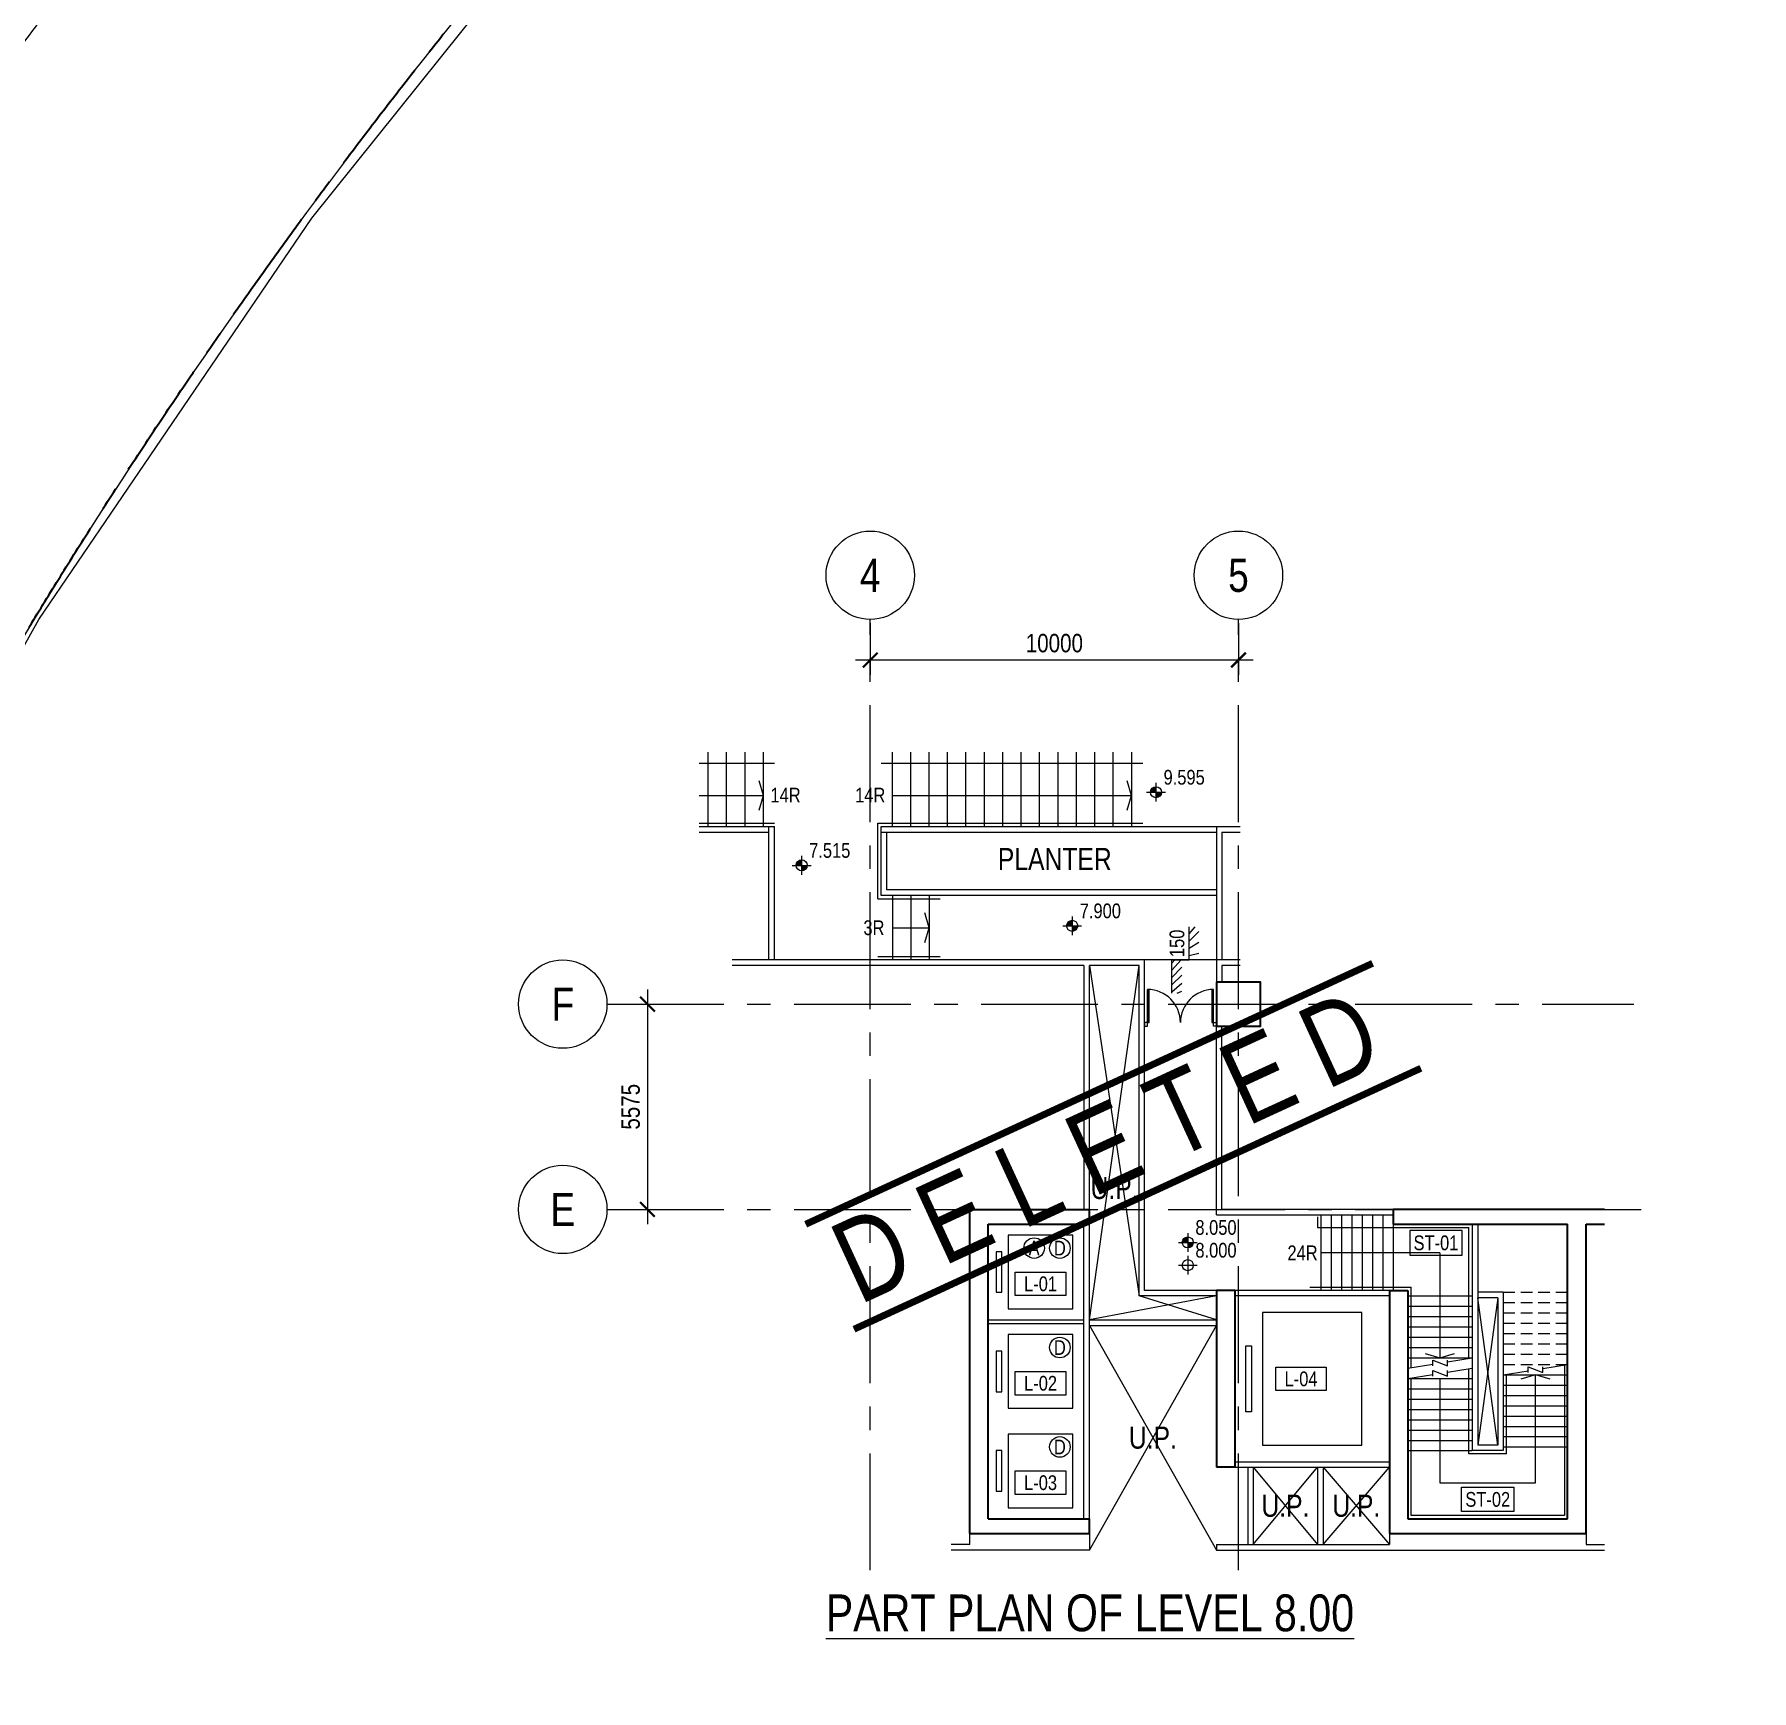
# Model space of a CAD drawing. Header units: millimetres. Extents: x 833576263 to 1668046980, y 817519639 to 1636103653.
# Drawn here: x 833992189 to 834038827, y 818129859 to 818174836 of the extents above; entities that cross this region are included whole.
import ezdxf
from ezdxf.enums import TextEntityAlignment as Align

# ---------------------------------------------------------------- set-up
doc = ezdxf.new("R2010")
doc.units = ezdxf.units.MM
doc.header["$LTSCALE"] = 100
doc.header["$MEASUREMENT"] = 0
for name, pattern in [('C160$0$Hidden', [9.524999999999999, 6.35, -3.175]), ('R_P_Grid$0$CENTER', [50.800000000000004, 31.75, -6.35, 6.35, -6.35]), ('R_P_LG$0$CENTER', [50.800000000000004, 31.75, -6.35, 6.35, -6.35]), ('R_P_LG$0$HIDDEN2', [4.762499999999999, 3.175, -1.5875])]:
    doc.linetypes.add(name, pattern=pattern)
doc.layers.get('Defpoints').update_dxf_attribs({"color": 170})
for name, color, linetype in [('C160$0$+C160', 6, 'C160$0$Hidden'), ('R_P_LG$0$AUDIT_D_170707093042-443', 1, 'Continuous'), ('R_P_LG$0$AUDIT_D_170707093042-446', 1, 'Continuous'), ('R_P_LG$0$AUDIT_D_170707093042-453', 4, 'Continuous'), ('R_P_LG$0$AUDIT_D_170707093042-463', 3, 'Continuous'), ('R_P_LG$0$AUDIT_D_170707093042-479', 4, 'Continuous'), ('R_P_LG$0$AUDIT_D_170707093042-525', 7, 'Continuous'), ('R_P_LG$0$AUDIT_D_170707093042-529', 7, 'Continuous'), ('R_P_LG$0$AUDIT_D_170707093042-533', 1, 'Continuous'), ('X-REF', 7, 'Continuous')]:
    doc.layers.add(name, color=color, linetype=linetype)
for name, color, linetype, lineweight in [('R_CONC-PLINTH_LG$0$065 COMMON TEXT', 4, 'Continuous', 20), ('R_P_Grid$0$RDA9101', 2, 'R_P_Grid$0$CENTER', 35), ('R_P_LG$0$RDA0251', 1, 'R_P_LG$0$CENTER', 18), ('R_P_LG$0$RDA0321', 7, 'Continuous', 18), ('R_P_LG$0$RDA0322', 1, 'Continuous', 18), ('R_P_LG$0$RDA0501', 4, 'Continuous', 25), ('R_P_LG$0$RDA0502', 4, 'Continuous', 25), ('R_P_LG$0$RDA2202', 3, 'Continuous', 25), ('R_P_LG$0$RDA2804S', 2, 'Continuous', 35), ('R_WKCD_PARK$0$000-PAV-Concrete-b', 1, 'Continuous', 25), ('R_WKCD_PARK$0$4-LINE', 7, 'Continuous', 18)]:
    doc.layers.add(name, color=color, linetype=linetype, lineweight=lineweight)
doc.styles.add('R_CONC-PLINTH_LG$0$Title-Arial', font='arial.ttf')
doc.styles.add('R_P_LG$0$Arial', font='arial.ttf', dxfattribs={"width": 0.8})
doc.styles.add('R_P_LG$0$R_GRID', font='arial.ttf', dxfattribs={"width": 0.8})
doc.styles.add('R_P_LG$0$romans', font='arial.ttf', dxfattribs={"width": 0.8})
doc.dimstyles.new('R_P_LG$0$GRID', dxfattribs={"dimscale": 200, "dimtxt": 2.5, "dimasz": 2, "dimexe": 2, "dimexo": 0.5, "dimgap": 1, "dimtad": 1, "dimdec": 3, "dimzin": 12, "dimdsep": 46, "dimtxsty": 'R_P_LG$0$Arial', "dimblk": 'R_P_LG$0$_ArchTick', "dimcen": 2, "dimdle": 2, "dimclrd": 256, "dimclre": 256, "dimclrt": 4, "dimadec": 3, "dimazin": 0, "dimtfac": 1, "dimtdec": 3, "dimtix": 1, "dimtmove": 2, "dimatfit": 3, "dimfxl": 1, "dimtolj": 1, "dimarcsym": 0})

# ---------------------------------------------------------------- blocks, each defined once
blk = doc.blocks.new('R_P_Grid')
at = {"layer": 'R_P_Grid$0$RDA9101', "flags": 128}
blk.add_lwpolyline([(833974486.7603672, 818116699.7, -0.1699638862440265), (834030051.9999999, 818200999.7), (834029850.0000001, 818232686.7), (834045337, 818251945.7), (834236230.0000001, 818252048.7), (834176136, 818164362.7000002), (834143758.4295808, 818116699.7)], format="xyb", dxfattribs=at)
blk = doc.blocks.new('R_site')
at = {"layer": 'Defpoints', "flags": 128}
blk.add_lwpolyline([(833977019.9999999, 818125728.7), (833981573.9999999, 818138094.7), (833985879.0000001, 818147447.7), (833992311.9999999, 818158947.7), (833999722, 818169842.7), (834006164, 818177876.7), (834015247.9999999, 818187542.7), (834030051.9999999, 818200999.7), (834029850.0000001, 818232686.7)], dxfattribs=at)
blk = doc.blocks.new('R_WKCD_PARK')
at = {"layer": 'R_WKCD_PARK$0$000-PAV-Concrete-b'}
blk.add_arc((834106209.9214568, 818087396.4190071), 151844.7186246002, 132.4920482847068, 176.423112199767, dxfattribs=at)
at = {"layer": 'R_WKCD_PARK$0$4-LINE'}
blk.add_arc((834122684.3208278, 818079480.0707543), 152799.9999985408, 127.3175842053598, 155.6170690074428, dxfattribs=at)
blk = doc.blocks.new('R_P_LG$0$LMark-SFL-1')
for p, q in [((-1.279999999795109, 0), (1.28000000026077, 0)), ((4.656612873077393e-10, 1.28000000026077), (4.656612873077393e-10, -1.279999999795109))]:
    blk.add_line(p, q)
blk.add_circle((4.656612873077393e-10, 0), 0.75)
at = {"color": 7, "style": 'R_P_LG$0$romans', "width": 0.8}
blk.add_attdef('SFL', (1.03000000026077, 1.03000000026077), '', height=2, dxfattribs=at)
blk = doc.blocks.new('R_P_LG$0$LMark-FFL-1')
h = blk.add_hatch(color=256)
h.paths.add_polyline_path([(0, 0.75, 0.4142135623730951), (-0.75, 0), (3.637978807091713e-12, 7.275957614183426e-12)])
h.paths.add_polyline_path([(0.75, 0), (0, 0), (0, -0.75, 0.4142135623730951)])
for p, q in [((-1.280000000002474, 0), (1.279999999998836, 0)), ((0, 1.279999999998836), (0, -1.279999999998836))]:
    blk.add_line(p, q)
blk.add_circle((0, 0), 0.75)
at = {"color": 7, "style": 'R_P_LG$0$romans', "width": 0.8}
blk.add_attdef('FFL', (1.029999999998836, 1.029999999998836), '', height=2, dxfattribs=at)
blk = doc.blocks.new('R_P_LG$0$dr_f')
blk.add_lwpolyline([(0, -100), (75, -100), (75, 0), (0, 0)], close=True)
blk = doc.blocks.new('R_P_LG$0$CC_2D900')
for p, q in [((-1875.000000119209, 100.0000001192093), (-1875.000000119209, 1000.000000119209)), ((-75.00000011920929, 100.0000001192093), (-75.00000011920929, 1000.000000119209))]:
    blk.add_line(p, q)
for points in [[(-1875.000000119209, 1000.000000119209), (-1875.000000119209, 100.0000001192093), (-1825.000000119209, 100.0000001192093), (-1825.000000119209, 1000.000000119209)], [(-125.0000001192093, 1000.000000119209), (-125.0000001192093, 100.0000001192093), (-75.00000011920929, 100.0000001192093), (-75.00000011920929, 1000.000000119209)]]:
    blk.add_lwpolyline(points, close=True)
for centre, start, end in [((-1875.000000119209, 100.0000001192093), 0, 90), ((-75.00000011920929, 100.0000001192093), 90, 180)]:
    blk.add_arc(centre, 900, start, end)
blk.add_blockref('R_P_LG$0$dr_f', (-1950.000000119209, 100.0000001192093))
at = {"xscale": -1}
blk.add_blockref('R_P_LG$0$dr_f', (-1.192092895507812e-07, 100.0000001192093), dxfattribs=at)
blk = doc.blocks.new('R_P_LG$0$mark-1')
at = {"linetype": 'Continuous'}
blk.add_circle((-4.446443213623752e-14, 6.661338147750939e-15), 4, dxfattribs=at)
at = {"color": 3, "style": 'R_P_LG$0$R_GRID', "width": 0.8}
blk.add_attdef('GRID', text='', height=3, dxfattribs=at).set_placement((-4.446443213623752e-14, 6.661338147750939e-15), align=Align.MIDDLE_CENTER)
blk = doc.blocks.new('R_P_LG$0$_ArchTick')
at = {"color": 0, "linetype": 'ByBlock', "const_width": 0.15}
blk.add_lwpolyline([(-0.5, -0.5), (0.5, 0.5)], dxfattribs=at)
blk = doc.blocks.new('*D635')
at = {"layer": 'Defpoints', "color": 0, "linetype": 'Continuous', "transparency": 16777216}
for p in [(834014889.9999999, 818158946.7000016), (834024889.9999998, 818158946.6999999), (834024889.9999998, 818157846.6999886)]:
    blk.add_point(p, dxfattribs=at)
at = {"layer": 'R_P_LG$0$AUDIT_D_170707093042-529', "linetype": 'Continuous', "lineweight": -2, "transparency": 16777216}
for p, q in [((834014889.9999999, 818158846.7000017), (834014889.9999999, 818157446.6999886)), ((834024889.9999998, 818158846.6999999), (834024889.9999998, 818157446.6999886)), ((834014489.9999999, 818157846.6999886), (834025289.9999998, 818157846.6999886))]:
    blk.add_line(p, q, dxfattribs=at)
at = {"layer": 'R_P_LG$0$AUDIT_D_170707093042-529', "linetype": 'Continuous', "lineweight": -2, "transparency": 16777216, "xscale": 400, "yscale": 400, "zscale": 400, "rotation": 180}
blk.add_blockref('R_P_LG$0$_ArchTick', (834014889.9999999, 818157846.6999886), dxfattribs=at)
at = {"layer": 'R_P_LG$0$AUDIT_D_170707093042-529', "linetype": 'Continuous', "lineweight": -2, "transparency": 16777216, "xscale": 400, "yscale": 400, "zscale": 400}
blk.add_blockref('R_P_LG$0$_ArchTick', (834024889.9999998, 818157846.6999886), dxfattribs=at)
at = {"layer": 'R_P_LG$0$AUDIT_D_170707093042-529', "color": 4, "linetype": 'Continuous', "transparency": 16777216, "insert": (834019889.9999998, 818158301.9864824), "char_height": 500, "attachment_point": 5, "style": 'R_P_LG$0$Arial'}
blk.add_mtext('\\A1;10000', dxfattribs=at)
blk = doc.blocks.new('*D636')
at = {"layer": 'Defpoints', "color": 0, "linetype": 'Continuous', "transparency": 16777216}
for p in [(834007739.9999988, 818148501.699993), (834007739.9999998, 818142926.6999929), (834008840.000074, 818142926.699993)]:
    blk.add_point(p, dxfattribs=at)
at = {"layer": 'R_P_LG$0$AUDIT_D_170707093042-529', "linetype": 'Continuous', "lineweight": -2, "transparency": 16777216}
for p, q in [((834007839.9999983, 818148501.6999933), (834009240.0000737, 818148501.6999933)), ((834008840.0000737, 818148901.6999933), (834008840.0000737, 818142526.6999931)), ((834007839.9999993, 818142926.6999931), (834009240.0000737, 818142926.6999931))]:
    blk.add_line(p, q, dxfattribs=at)
at = {"layer": 'R_P_LG$0$AUDIT_D_170707093042-529', "linetype": 'Continuous', "lineweight": -2, "transparency": 16777216, "xscale": 400, "yscale": 400, "zscale": 400}
for p, rotation in [((834008840.0000737, 818148501.6999933), 89.99999999999994), ((834008840.0000737, 818142926.6999931), 269.9999999999999)]:
    blk.add_blockref('R_P_LG$0$_ArchTick', p, dxfattribs=dict(at, rotation=rotation))
at = {"layer": 'R_P_LG$0$AUDIT_D_170707093042-529', "color": 4, "linetype": 'Continuous', "transparency": 16777216, "insert": (834008385.7367725, 818145714.1999927), "char_height": 500, "attachment_point": 5, "rotation": 90.00000000000001, "style": 'R_P_LG$0$Arial'}
blk.add_mtext('\\A1;5575', dxfattribs=at)
blk = doc.blocks.new('C160')
at = {"layer": 'C160$0$+C160'}
for points in [[(834254.5289, 817753.9559000006), (834210.2829, 817753.8953), (834162.6512, 817753.6234000003), (834160.7437000002, 817753.9949000006), (834157.9156, 817753.361), (834107.5119000004, 817754.5651000007), (834105.1980000007, 817754.9772), (834099.3309000006, 817758.6410000002), (834095.0641, 817760.8060000007), (834078.1754000006, 817762.1148), (834050.1694, 817755.1417000007), (834048.0303, 817756.0299000007, -0.06528091386333655), (834033.662, 817764.3319, -0.01996802545375075), (834000.3967, 817792.0251000002, -0.0298945101397393), (833985.1898, 817807.4942, -0.02143751243471492), (833974.8078, 817820.4858000006, -0.02087937716470753), (833958.7216, 817844.5323, -0.1291851175630755), (833955.6384000008, 817853.5243000007), (833954.7655, 817865.3997), (833954.6610000007, 817879.8212000007), (833954.7569000002, 818098.2960000007, -0.1916270468417532), (834003.640659324, 818199.362329175, 0.2060795102772975), (834009.3173163797, 818211.9822618739), (834009.9493, 818250.9113000007)], [(833955.0426243908, 818011.0982627261), (833955.080894887, 818098.2842792383, -0.1916072626499711), (834003.8595173862, 818199.123420932, 0.2060795102769215), (834009.6412736927, 818211.9770026709), (834010.2731455181, 818250.8991543939), (834011.1733902176, 818266.2072683802), (834011.2480650605, 818267.4770686982), (834012.166507682, 818269.4251018942), (834014.4050662176, 818269.8946941101), (834019.1933191111, 818269.9081004636), (834241.2769791118, 818270.1350343218), (834241.9094721696, 818271.9309023988), (834252.4285309475, 818287.138002131)], [(834252.3057296786, 818287.2223884967), (834241.7755689189, 818271.9992389499), (834241.1714470512, 818270.2839265626), (834019.1930343965, 818270.0571002503), (834014.3893999633, 818270.043650831), (834012.0633538407, 818269.5557059613), (834011.1010126101, 818267.5145630314), (834011.0246472043, 818266.2160157092), (834010.1242165613, 818250.9047398733), (834009.4922933237, 818211.979421255, -0.2060795102771475), (834003.7588696972, 818199.2332892285, 0.1916163687944113), (833954.9318972396, 818098.2896708795), (833954.8936243769, 818011.0982627261)], [(833955.0786243946, 818011.0982627261), (833955.1168943187, 818098.2829761666, -0.1916050604964832), (834003.8838349489, 818199.0968755715, 0.2060795102758716), (834009.67726895, 818211.976418315), (834010.3091283537, 818250.8978048821), (834011.2093281278, 818266.2051549315), (834011.2835945119, 818267.4680096644), (834012.191430758, 818269.3935465488), (834014.408851353, 818269.8587045665), (834019.1933879012, 818269.8721005147), (834241.3024767912, 818270.0990603572), (834241.9418246332, 818271.914391554), (834252.4582010531, 818287.1176134788)], [(834252.5076512287, 818287.0836323919), (834241.9957454053, 818271.8868734797), (834241.3449729232, 818270.03910375), (834019.1935025514, 818269.8121006005), (834014.4151599117, 818269.7987219942), (834012.2329692177, 818269.3409543069), (834011.3428102639, 818267.4529112752), (834011.2692246431, 818266.2016325172), (834010.369099746, 818250.8955556959), (834009.7372610451, 818211.9754443886, -0.2060795102763023), (834003.9243642198, 818199.0526333044, 0.1916013884990759), (833955.176893371, 818098.2808040401), (833955.1386244004, 818011.0982627261)]]:
    blk.add_lwpolyline(points, format="xyb", dxfattribs=at)
at = {"layer": 'Defpoints', "color": 5, "linetype": 'C160$0$Hidden'}
blk.add_lwpolyline([(834254.4090236503, 817762.0127433722), (834210.2543865282, 817761.9522685044), (834163.4056904033, 817761.6848381906), (834160.6278446821, 817762.2258445788), (834157.1188735252, 817761.4393317905), (834108.3191371122, 817762.6051145132), (834108.1443020118, 817762.6362522221), (834103.2953255333, 817765.6642694747), (834097.282435726, 817768.7152459517), (834077.4959420601, 817770.2486122207), (834050.8048790985, 817763.6029130444, -0.06374297593033516), (834038.5656029567, 817770.7248591774, -0.01996802545373892), (834005.7946827323, 817798.0064904253, -0.02989451013974057), (833991.2625871913, 817812.7891508712, -0.02143751243453636), (833981.3116976719, 817825.2412772707, -0.02101251693964842), (833965.505670339, 817848.8825736312, -0.1324706972597172), (833963.6737219433, 817854.1149354755), (833962.8203575208, 817865.7245629969), (833962.7180128131, 817879.8486223365), (833962.8137711814, 818098.0007630917, -0.1911154391808342), (834009.0830649103, 818193.4213300651, 0.2060795102773592), (834017.3732548745, 818211.8514797784), (834018.0024584433, 818250.6092717657)], format="xyb", dxfattribs=at)
blk = doc.blocks.new('R_CONC-PLINTH_LG')
at = {"layer": 'R_CONC-PLINTH_LG$0$065 COMMON TEXT', "const_width": 187.4999999999999}
for points in [[(834013136.2836354, 818142523.5700737), (834028532.2163463, 818149610.3920407)], [(834014448.2749827, 818139673.3036777), (834029844.2076924, 818146760.1256452)]]:
    blk.add_lwpolyline(points, dxfattribs=at)
at = {"layer": 'R_CONC-PLINTH_LG$0$065 COMMON TEXT', "lineweight": 20, "style": 'R_CONC-PLINTH_LG$0$Title-Arial', "width": 0.8}
blk.add_text('D E L E T E D', height=2249.999999999999, rotation=24.71684804490096, dxfattribs=at).set_placement((834021290.1724076, 818144646.2169384), align=Align.MIDDLE)
blk = doc.blocks.new('R_P_LG')
at = {"layer": 'R_P_LG$0$AUDIT_D_170707093042-525'}
h = blk.add_hatch(dxfattribs=at)
h.set_pattern_fill('ANSI31', color=256, scale=1333.333333333331, angle=266.5844896031226, style=0)
h.set_pattern_definition([(45.00000101680185, (1855824185.544261, -359176741.6778084), (-117.8511322892079, 117.8511281063076), [])])
h.paths.add_polyline_path([(834023815.0000005, 818149701.6999928), (834023815.0000012, 818150601.6999942), (834023548.3333344, 818150601.699993), (834023548.333334, 818149701.6999918)])
h = blk.add_hatch(dxfattribs=at)
h.set_pattern_fill('ANSI31', color=256, scale=1333.333333333331, angle=266.5844896031226, style=0)
h.set_pattern_definition([(45.00000101680185, (1855824185.544261, -359176741.6778075), (-117.8511322892079, 117.8511281063076), [])])
edge = h.paths.add_edge_path()
edge.add_line((834023348.3333333, 818148701.6999961), (834023348.3333349, 818149701.6999949))
edge.add_line((834023348.3333337, 818149701.6999947), (834023081.6666665, 818149701.6999942))
edge.add_line((834023081.6666665, 818149701.6999942), (834023081.6666656, 818148801.6999952))
edge.add_line((834023081.6666656, 818148801.6999952), (834023348.3333328, 818148801.6999949))
at = {"layer": 'R_P_LG$0$AUDIT_D_170707093042-443'}
for p, q in [((834010239.9999996, 818155046.699989), (834012290.0000217, 818155046.6999887)), ((834010489.9999996, 818153321.6999924), (834010489.9999996, 818155346.6999887)), ((834010990, 818153321.6999923), (834010989.9999999, 818155346.6999887)), ((834011489.9999999, 818153321.6999924), (834011490, 818155346.6999887)), ((834011990, 818153321.6999923), (834011990, 818155346.6999887)), ((834015190.0000068, 818155046.699989), (834022290.0000216, 818155046.6999888)), ((834015489.9999993, 818153321.6999925), (834015489.9999992, 818155346.6999887)), ((834015989.9999993, 818153321.6999923), (834015989.9999993, 818155346.6999887)), ((834016490.0000014, 818153321.6999922), (834016490.0000014, 818155346.6999887)), ((834016989.9999996, 818153321.6999923), (834016989.9999995, 818155346.6999887)), ((834017490.0000017, 818153321.6999922), (834017490.0000017, 818155346.6999887)), ((834017989.9999996, 818153321.6999923), (834017989.9999995, 818155346.6999887)), ((834018490.0000004, 818153321.6999922), (834018490.0000005, 818155346.6999887)), ((834018989.9999996, 818153321.6999923), (834018989.9999996, 818155346.6999887)), ((834019490.0000007, 818153321.6999922), (834019490.0000007, 818155346.6999887)), ((834019989.9999996, 818153321.6999923), (834019989.9999998, 818155346.6999887)), ((834020490.0000011, 818153321.6999922), (834020490.0000011, 818155346.6999887)), ((834020990, 818153321.6999923), (834020990.0000001, 818155346.6999887)), ((834021490.0000012, 818153321.6999922), (834021490.0000012, 818155346.6999887)), ((834021990, 818153321.6999923), (834021990.0000001, 818155346.6999887)), ((834010239.9999996, 818154167.4791852), (834011990, 818154167.4791853)), ((834015489.9999847, 818154167.4791855), (834021989.9999999, 818154167.4791855)), ((834010239.9999995, 818153411.6999923), (834012290.0000217, 818153411.6999924)), ((834015099.9999813, 818153411.6999925), (834022290.0000216, 818153411.6999925)), ((834015099.9999813, 818151361.6999925), (834015099.9999813, 818153411.6999925)), ((834015099.9999813, 818151361.6999925), (834016789.9999992, 818151361.6999924)), ((834015489.9999993, 818151451.6999925), (834015489.9999993, 818149701.6999924)), ((834015989.9999993, 818151451.6999924), (834015989.9999994, 818149701.6999924)), ((834016489.9999993, 818151451.6999924), (834016489.9999993, 818149701.6999924)), ((834015489.9999993, 818150576.6999924), (834016489.9999993, 818150576.6999924)), ((834015099.9999813, 818149791.6999923), (834016789.9999992, 818149791.6999924)), ((834027040.0000002, 818142726.6999924), (834027040.0000001, 818142436.6999894)), ((834027040.0000001, 818142436.6999894), (834031150.0000007, 818142436.6999894)), ((834027130.0000002, 818142776.6999924), (834027129.9999999, 818140726.6999888)), ((834027410.0000001, 818142776.6999924), (834027409.9999999, 818140726.6999888)), ((834027690.0000001, 818142776.6999924), (834027689.9999999, 818140726.6999888)), ((834027970.0000001, 818142776.6999924), (834027969.9999999, 818140726.6999888)), ((834028250.0000001, 818142776.6999924), (834028249.9999999, 818140726.6999888)), ((834028530.0000002, 818142776.6999924), (834028529.9999999, 818140726.6999888)), ((834028810.0000002, 818142776.6999924), (834028809.9999999, 818140726.6999888)), ((834029090.0000001, 818142526.6999751), (834029089.9999999, 818140726.6999888)), ((834031149.9999968, 818138882.2999812), (834031150.0000007, 818142436.6999894)), ((834030360.5816361, 818141751.6999906), (834027130, 818141751.6999906)), ((834030360.5816361, 818141751.6999906), (834030360.5816364, 818138896.699988)), ((834026830, 818140816.6999868), (834029579.9999962, 818140816.6999868)), ((834029489.999998, 818140576.699988), (834031239.9999968, 818140576.6999878)), ((834029579.999996, 818138631.0999811), (834029579.9999962, 818140816.6999868)), ((834029489.999998, 818140296.699988), (834031239.9999968, 818140296.6999878)), ((834029489.999998, 818140016.699988), (834031239.9999968, 818140016.6999878)), ((834029489.999998, 818139736.699988), (834031239.9999968, 818139736.6999878)), ((834029489.999998, 818139456.699988), (834031239.9999968, 818139456.6999878)), ((834029489.999998, 818139176.699988), (834031239.9999968, 818139176.6999878)), ((834029489.999998, 818138896.699988), (834031239.9999968, 818138896.6999878)), ((834029489.999996, 818138616.6999813), (834030164.999995, 818138724.6999812)), ((834030564.9999956, 818138788.6999812), (834031239.9999948, 818138896.6999811)), ((834033154.9999939, 818138608.6999812), (834033829.9999931, 818138716.6999811)), ((834033739.9999951, 818138702.2999815), (834033739.9999948, 818134616.699993)), ((834029489.999996, 818138336.6999813), (834030164.999995, 818138444.6999812)), ((834029489.999998, 818138336.699988), (834031239.9999968, 818138336.6999878)), ((834029579.9999954, 818134616.6999927), (834029579.999996, 818138351.0999813)), ((834030360.5816364, 818138336.6999879), (834030360.5816363, 818135501.6999823)), ((834030564.9999956, 818138508.6999812), (834031239.9999948, 818138616.6999811)), ((834031149.999994, 818136286.6999799), (834031149.9999965, 818138602.2999814)), ((834032079.9999943, 818138436.6999813), (834032754.9999933, 818138544.6999812)), ((834032079.9999958, 818138436.6999809), (834033829.9999931, 818138436.6999811)), ((834032169.9999996, 818136286.6999799), (834032169.9999973, 818138451.0999818)), ((834032954.9999944, 818135501.6999823), (834032954.9999944, 818138436.699981)), ((834029489.999998, 818138056.699988), (834031239.9999968, 818138056.6999878)), ((834029489.999998, 818137776.699988), (834031239.9999968, 818137776.6999878)), ((834032079.9999958, 818138156.6999809), (834033829.9999931, 818138156.6999811)), ((834032079.9999958, 818137876.6999809), (834033829.9999931, 818137876.6999811)), ((834029489.999998, 818137496.699988), (834031239.9999968, 818137496.6999878)), ((834032079.9999958, 818137596.6999809), (834033829.9999931, 818137596.6999811)), ((834032079.9999958, 818137316.6999809), (834033829.9999931, 818137316.6999811)), ((834029489.999998, 818137216.699988), (834031239.9999968, 818137216.6999878)), ((834029489.999998, 818136936.699988), (834031239.9999968, 818136936.6999878)), ((834032079.9999958, 818137036.6999809), (834033829.9999931, 818137036.6999811)), ((834029489.999998, 818136656.699988), (834031239.9999968, 818136656.6999878)), ((834029489.999998, 818136376.699988), (834031239.9999968, 818136376.6999878)), ((834032079.9999958, 818136756.6999809), (834033829.9999931, 818136756.6999811)), ((834032079.9999958, 818136476.6999809), (834033829.9999931, 818136476.6999811)), ((834032169.9999996, 818136286.6999799), (834031149.999994, 818136286.6999799)), ((834030360.5816363, 818135501.6999823), (834032954.9999944, 818135501.6999823)), ((834033739.9999948, 818134616.699993), (834029579.9999954, 818134616.6999927))]:
    blk.add_line(p, q, dxfattribs=at)
at = {"layer": 'R_P_LG$0$AUDIT_D_170707093042-443', "linetype": 'R_P_LG$0$HIDDEN2'}
for p, q in [((834032079.9999958, 818140676.6999809), (834033829.9999931, 818140676.6999811)), ((834032079.9999958, 818140396.6999809), (834033829.9999931, 818140396.6999811)), ((834032079.9999958, 818140116.6999809), (834033829.9999931, 818140116.6999811)), ((834032079.9999958, 818139836.6999809), (834033829.9999931, 818139836.6999811)), ((834032079.9999958, 818139556.6999809), (834033829.9999931, 818139556.6999811)), ((834032079.9999958, 818139276.6999809), (834033829.9999931, 818139276.6999811)), ((834032079.9999958, 818138996.6999809), (834033829.9999931, 818138996.6999811)), ((834032079.9999958, 818138716.6999809), (834033829.9999931, 818138716.6999811))]:
    blk.add_line(p, q, dxfattribs=at)
at = {"layer": 'R_P_LG$0$AUDIT_D_170707093042-443', "color": 3}
for points in [[(834011869.2636077, 818153767.696913), (834011989.2636076, 818154167.7001011), (834011869.2636077, 818154567.7035391)], [(834021869.2636076, 818153767.6969131), (834021989.2636075, 818154167.7001013), (834021869.2636076, 818154567.7035393)], [(834016369.263607, 818150176.9177201), (834016489.2636069, 818150576.9209082), (834016369.263607, 818150976.9243462)], [(834029960.5784483, 818139016.6999879), (834030360.5816364, 818138896.699988), (834030760.5850744, 818139016.6999879)], [(834030164.9999946, 818138676.6999826), (834030164.9999958, 818138836.6999824), (834030564.9999949, 818138676.69998), (834030564.9999958, 818138836.6999798)], [(834030164.9999946, 818138396.6999826), (834030164.9999958, 818138556.6999824), (834030564.9999949, 818138396.69998), (834030564.9999958, 818138556.6999798)], [(834033355.0031825, 818138316.6999811), (834032954.9999944, 818138436.699981), (834032554.9965564, 818138316.6999811)], [(834032754.999993, 818138496.6999826), (834032754.9999942, 818138656.6999824), (834033154.9999932, 818138496.69998), (834033154.9999942, 818138656.6999798)]]:
    blk.add_lwpolyline(points, dxfattribs=at)
at = {"layer": 'R_P_LG$0$AUDIT_D_170707093042-453'}
for points in [[(834020390, 818140226.6999936), (834020390, 818142226.6999936), (834018640, 818142226.6999936), (834018640, 818140226.6999936)], [(834018459.9999998, 818140676.6999935), (834018460.0000002, 818141776.6999937), (834018310.0000002, 818141776.6999937), (834018310.0000002, 818140676.699994)], [(834025540, 818136526.699989), (834028240, 818136526.699989), (834028240, 818140126.699989), (834025540, 818140126.699989)], [(834020390.0000007, 818137526.6999947), (834020390.0000007, 818139526.6999947), (834018640.0000007, 818139526.6999947), (834018640.0000007, 818137526.6999947)], [(834025240, 818137426.6999888), (834025090.0000005, 818137426.6999888), (834025090.0000005, 818139226.6999891), (834025240, 818139226.6999891)], [(834018460.0000005, 818137976.6999946), (834018460.000001, 818139076.6999948), (834018310.000001, 818139076.6999948), (834018310.000001, 818137976.699995)], [(834020390.0000026, 818134826.6999942), (834020390.0000026, 818136826.6999942), (834018640.0000026, 818136826.6999942), (834018640.0000026, 818134826.6999942)], [(834018460.0000024, 818135276.6999941), (834018460.0000029, 818136376.6999943), (834018310.0000029, 818136376.6999943), (834018310.0000029, 818135276.6999946)]]:
    blk.add_lwpolyline(points, close=True, dxfattribs=at)
at = {"layer": 'R_P_LG$0$AUDIT_D_170707093042-453', "color": 7}
for points in [[(834018829.2857139, 818141226.6999928), (834020200.7142856, 818141226.6999906), (834020200.7142837, 818140586.7154392), (834018829.2857137, 818140586.715443)], [(834018829.2857146, 818138526.6999938), (834020200.7142863, 818138526.6999917), (834020200.7142844, 818137886.7154403), (834018829.2857144, 818137886.7154441)], [(834025904.2857146, 818138646.6922673), (834027275.7142863, 818138646.6922652), (834027275.7142844, 818138006.7077137), (834025904.2857144, 818138006.7077175)], [(834018829.2857165, 818135826.6999934), (834020200.7142882, 818135826.6999912), (834020200.7142863, 818135186.7154398), (834018829.2857163, 818135186.7154436)]]:
    blk.add_lwpolyline(points, close=True, dxfattribs=at)
at = {"layer": 'R_P_LG$0$AUDIT_D_170707093042-525'}
for p, q in [((834010239.9999995, 818153321.6999923), (834012290.0000217, 818153321.6999924)), ((834010239.9999995, 818153171.6999924), (834012140.0000237, 818153171.6999925)), ((834012140.0000236, 818149701.6999925), (834012140.0000238, 818153321.6999924)), ((834012290.0000217, 818149701.6999925), (834012290.0000217, 818153321.6999925)), ((834015189.9999813, 818153321.6999922), (834024290, 818153321.6999922)), ((834015189.9999813, 818151451.6999925), (834015189.9999813, 818153321.6999925)), ((834015189.9999814, 818153171.6999922), (834024290, 818153171.6999922)), ((834015339.9999813, 818151601.6999925), (834015339.9999813, 818153171.6999922)), ((834024290, 818151451.6999925), (834015189.9999813, 818151451.6999925)), ((834024290, 818151601.6999927), (834015339.9999813, 818151601.6999925)), ((834020840, 818139926.6999937), (834022190, 818149551.6999925)), ((834020840.0000012, 818149551.6999925), (834022190, 818140576.6999891)), ((834024290, 818149701.6999925), (834022340, 818149701.6999925)), ((834020690.0000005, 818140626.6999936), (834020690.0000001, 818141826.6999936)), ((834024290.0000001, 818139926.6999937), (834022190, 818140576.6999891)), ((834031929.9999965, 818136526.6999799), (834031389.9999944, 818140526.6999887)), ((834031929.9999962, 818140526.6999881), (834031389.9999969, 818136526.6999798)), ((834020839.9999995, 818133676.6999934), (834024290.0000001, 818139776.6999936)), ((834020840, 818139776.6999936), (834024290, 818133676.6999748)), ((834020690.0000012, 818137926.6999947), (834020690.0000008, 818139126.6999947)), ((834020690.0000031, 818135226.6999942), (834020690.0000027, 818136426.6999942)), ((834025290.0000001, 818133826.6999773), (834027040.0000001, 818135926.6999888)), ((834025290.0000001, 818135926.6999888), (834027040.0000001, 818133826.6999773)), ((834027190.0000001, 818133826.6999773), (834028990, 818135926.6999888)), ((834027190.0000002, 818135926.6999888), (834028990.0000004, 818133826.6999921))]:
    blk.add_line(p, q, dxfattribs=at)
for points in [[(834023081.6666656, 818148801.6999937), (834023081.666666, 818149701.6999933), (834023548.333334, 818149701.6999918), (834023548.3333337, 818150601.699993)], [(834024290.0000031, 818140576.6999891), (834020840, 818139926.6999937)]]:
    blk.add_lwpolyline(points, dxfattribs=at)
at = {"layer": 'R_P_LG$0$RDA0251'}
for p, q in [((834014890, 818133126.6999941), (834014889.9999999, 818158946.6999998)), ((834024890, 818133126.6999941), (834024889.9999999, 818158946.6999998)), ((834007739.9999996, 818148501.6999928), (834035629.9999992, 818148501.6999928)), ((834007739.9999996, 818142926.6999929), (834035829.9999967, 818142926.6999929))]:
    blk.add_line(p, q, dxfattribs=at)
at = {"layer": 'R_P_LG$0$RDA0501'}
for centre, radius in [((834019340.0000005, 818141876.6999929), 279.9999999999997), ((834020040.0000005, 818141876.6999929), 279.9999999999998), ((834020040.0000012, 818139176.699994), 279.9999999999998), ((834020040.0000031, 818136476.6999935), 279.9999999999998)]:
    blk.add_circle(centre, radius, dxfattribs=at)
at = {"layer": 'R_P_LG$0$RDA0502', "color": 7}
for points in [[(834029541.0902723, 818141686.2079097), (834030966.0512022, 818141686.2078978), (834030966.051205, 818142352.8745643), (834029541.0902771, 818142352.874575)], [(834030947.5195335, 818135386.699974), (834032372.4804634, 818135386.6999859), (834032372.4804662, 818134720.0333194), (834030947.5195383, 818134720.0333086)]]:
    blk.add_lwpolyline(points, close=True, dxfattribs=at)
at = {"layer": 'R_P_LG$0$RDA2202'}
for p, q in [((834024290, 818153321.6999922), (834024940, 818153321.6999922)), ((834024290, 818153321.6999922), (834024290, 818149701.6999925)), ((834024439.9999999, 818153171.6999922), (834024940.0000001, 818153171.6999922)), ((834024440, 818153171.6999922), (834024440, 818149701.6999925)), ((834022340, 818149701.6999925), (834011140.0000236, 818149701.6999925)), ((834020690.000001, 818149551.6999925), (834011140.0000236, 818149551.6999925)), ((834020690.000001, 818149551.6999925), (834020690.000001, 818142926.699993)), ((834022190, 818149551.6999925), (834020840.0000012, 818149551.6999925)), ((834020840.0000012, 818142926.6999929), (834020840.0000012, 818149551.6999925)), ((834022190, 818140576.6999891), (834022190, 818149551.6999925)), ((834022340, 818140726.6999891), (834022340, 818149701.6999925)), ((834024940, 818149701.6999925), (834024290, 818149701.6999925)), ((834024290, 818149701.6999925), (834024290, 818149101.6999925)), ((834024940, 818149551.6999925), (834024440, 818149551.6999925)), ((834024440, 818149551.6999925), (834024440, 818149101.6999925)), ((834024290, 818142776.6999924), (834024290, 818147901.6999925)), ((834024440, 818142926.6999749), (834024440, 818147901.6999925)), ((834029090, 818142926.699975), (834024440, 818142926.6999749)), ((834020690.0000026, 818134526.6999942), (834020690.0000026, 818142526.6999946)), ((834020840.0000029, 818134526.6999949), (834020840.0000029, 818142526.6999946)), ((834024290, 818142776.6999923), (834029090, 818142776.6999923)), ((834031239.9999932, 818142526.6999751), (834031239.999997, 818136376.6999798)), ((834031389.999993, 818142526.699975), (834031389.9999969, 818136526.6999798)), ((834024290.0000031, 818140576.6999891), (834022190, 818140576.6999891)), ((834024290.0000031, 818140726.6999891), (834022340, 818140726.6999891)), ((834028990, 818140726.6999891), (834024789.9999999, 818140726.6999891)), ((834028990, 818140576.699989), (834024790, 818140576.699989)), ((834032079.9999948, 818140676.699988), (834031389.9999943, 818140676.6999887)), ((834032079.9999962, 818140676.6999878), (834032079.9999965, 818136376.6999799)), ((834031929.9999962, 818140526.6999881), (834031389.9999944, 818140526.6999887)), ((834031929.9999962, 818140526.6999881), (834031929.9999965, 818136526.6999799)), ((834018089.9999988, 818139926.6999961), (834020690, 818139926.6999959)), ((834018090.0000007, 818139826.6999947), (834020689.9999995, 818139826.6999961)), ((834020840, 818139926.6999937), (834024290.0000001, 818139926.6999937)), ((834020840, 818139776.6999936), (834024290.0000001, 818139776.6999936)), ((834032079.9999965, 818136376.6999799), (834031239.999997, 818136376.6999798)), ((834031929.9999965, 818136526.6999799), (834031389.9999969, 818136526.6999798)), ((834024790, 818136076.699989), (834028990, 818136076.699989)), ((834024790, 818135926.6999888), (834028990, 818135926.6999888)), ((834025140.0000001, 818135926.6999888), (834025140.0000001, 818133826.6999773)), ((834025290.0000001, 818135926.6999888), (834025290.0000001, 818133826.6999773)), ((834027040.0000001, 818135926.6999888), (834027040.0000001, 818133826.6999773)), ((834027190.0000002, 818135926.6999888), (834027190.0000001, 818133826.6999773)), ((834017589.9999985, 818133826.6999935), (834017589.9999985, 818134126.6999923)), ((834020839.9999995, 818134126.6999923), (834020839.9999995, 818133676.6999934)), ((834028990.0000004, 818134126.6999929), (834028990.0000004, 818133826.6999921)), ((834034329.9999952, 818134126.6999925), (834034329.9999952, 818133826.699989)), ((834017589.9999985, 818133826.6999935), (834017089.9999971, 818133826.6999935)), ((834020839.9999995, 818133676.6999934), (834017089.9999971, 818133676.6999935)), ((834024290, 818133826.6999921), (834028990.0000004, 818133826.6999921)), ((834024290, 818133826.6999921), (834024290, 818133676.6999748)), ((834024290, 818133676.6999903), (834034829.9999965, 818133676.6999904)), ((834034329.9999952, 818133826.699989), (834034829.9999965, 818133826.6999891))]:
    blk.add_line(p, q, dxfattribs=at)
at = {"layer": 'R_P_LG$0$RDA2804S'}
for p, q in [((834017589.9999988, 818142926.6999913), (834020839.9999999, 818142926.6999925)), ((834017589.9999983, 818134126.6999925), (834017589.9999988, 818142926.6999913)), ((834020840.0000002, 818142526.6999946), (834020839.9999999, 818142926.6999925)), ((834034829.9999965, 818142926.699975), (834029090, 818142926.699975)), ((834029090, 818142926.699975), (834029090.0000035, 818142526.6999751)), ((834018090.0000038, 818134526.6999944), (834018090, 818142526.6999936)), ((834018090, 818142526.6999936), (834020840.0000002, 818142526.6999946)), ((834029090.0000035, 818142526.6999751), (834033829.9999965, 818142526.6999751)), ((834033829.9999955, 818134526.6999927), (834033829.9999965, 818142526.6999751)), ((834034329.9999952, 818134126.6999927), (834034330.0000004, 818142526.6999751)), ((834034330.0000004, 818142526.6999751), (834034829.9999965, 818142526.699975)), ((834024290.0000001, 818140726.6999891), (834024290, 818135926.6999891)), ((834024790, 818140726.6999891), (834024290.0000001, 818140726.6999891)), ((834024790, 818140726.6999891), (834024790, 818135926.6999891)), ((834028990.0000004, 818140726.6999888), (834028990.0000004, 818134126.6999929)), ((834028990.0000004, 818140726.6999888), (834029489.9999975, 818140726.699989)), ((834029489.9999975, 818140726.699989), (834029489.9999975, 818134526.6999928)), ((834024790, 818135926.6999891), (834024290, 818135926.6999891)), ((834018090.0000038, 818134526.6999944), (834020840.000001, 818134526.6999949)), ((834020839.9999994, 818134126.6999925), (834020840.000001, 818134526.6999949)), ((834029489.9999975, 818134526.6999928), (834033829.9999955, 818134526.6999927)), ((834017589.9999983, 818134126.6999925), (834020839.9999994, 818134126.6999925)), ((834028990.0000004, 818134126.6999929), (834034329.9999952, 818134126.6999927))]:
    blk.add_line(p, q, dxfattribs=at)
blk.add_lwpolyline([(834024290, 818147901.6999925), (834025490, 818147901.6999925), (834025490, 818149101.6999925), (834024290, 818149101.6999925)], close=True, dxfattribs=at)
at = {"layer": 'R_P_LG$0$AUDIT_D_170707093042-446'}
blk.add_blockref('R_P_LG$0$CC_2D900', (834024290, 818147901.6999925), dxfattribs=at)
at = {"layer": 'R_P_LG$0$AUDIT_D_170707093042-533', "xscale": 300, "yscale": 300, "zscale": 300}
for p, values in [((834014889.9999999, 818160146.6999998), {'GRID': '4'}), ((834024889.9999999, 818160146.6999998), {'GRID': '5'}), ((834006539.9999996, 818148501.6999928), {'GRID': 'F'}), ((834006539.9999996, 818142926.6999929), {'GRID': 'E'})]:
    blk.add_blockref('R_P_LG$0$mark-1', p, dxfattribs=at).add_auto_attribs(values)
at = {"layer": 'R_P_LG$0$RDA0321', "xscale": 200, "yscale": 200, "zscale": 200}
blk.add_blockref('R_P_LG$0$LMark-SFL-1', (834023514.1168351, 818141412.7528144), dxfattribs=at).add_auto_attribs({'SFL': '8.000'})
at = {"layer": 'R_P_LG$0$RDA0322', "xscale": 200, "yscale": 200, "zscale": 200}
for p, values in [((834022649.9874607, 818154256.464676), {'FFL': '9.595'}), ((834013025.0867339, 818152268.845614), {'FFL': '7.515'}), ((834020373.680876, 818150628.0224804), {'FFL': '7.900'}), ((834023514.1168351, 818142030.7528144), {'FFL': '8.050'})]:
    blk.add_blockref('R_P_LG$0$LMark-FFL-1', p, dxfattribs=at).add_auto_attribs(values)
at = {"layer": 'R_P_LG$0$AUDIT_D_170707093042-443', "style": 'R_P_LG$0$romans', "width": 0.8}
for s, p in [('14R', (834012590, 818154177.47919)), ('14R', (834014889.9999847, 818154177.47919)), ('3R', (834014989.9999993, 818150576.6999924)), ('24R', (834026630, 818141751.6999906))]:
    blk.add_text(s, height=399.9999999999994, dxfattribs=at).set_placement(p, align=Align.MIDDLE)
at = {"layer": 'R_P_LG$0$AUDIT_D_170707093042-453', "color": 4, "style": 'R_P_LG$0$romans', "width": 0.8}
for s, p in [('L-01', (834019514.9999993, 818140906.7077144)), ('L-02', (834019515, 818138206.7077155)), ('L-04', (834026590, 818138326.699989)), ('L-03', (834019515.0000019, 818135506.707715))]:
    blk.add_text(s, height=399.9999999999997, dxfattribs=at).set_placement(p, align=Align.MIDDLE_CENTER)
at = {"layer": 'R_P_LG$0$AUDIT_D_170707093042-463', "color": 3, "style": 'R_P_LG$0$romans', "width": 0.8}
blk.add_text('PLANTER', height=600, dxfattribs=at).set_placement((834018354.9949853, 818152141.5827371))
for p in [(834021525.4914896, 818143506.1866128), (834022565, 818136726.6999842), (834026165.0000001, 818134876.6999831), (834028090.0000002, 818134876.6999905)]:
    blk.add_text('U.P.', height=600, dxfattribs=at).set_placement(p, align=Align.MIDDLE)
at = {"layer": 'R_P_LG$0$AUDIT_D_170707093042-479', "color": 2, "style": 'R_P_LG$0$romans', "width": 0.8}
blk.add_text('%%UPART PLAN OF LEVEL 8.00', height=1000, dxfattribs=at).set_placement((834013682.6980109, 818131472.2775892))
at = {"layer": 'R_P_LG$0$AUDIT_D_170707093042-525', "style": 'R_P_LG$0$romans', "width": 0.8}
blk.add_text('150', height=400, rotation=90.00001366037836, dxfattribs=at).set_placement((834023218.9899979, 818150151.8996754), align=Align.MIDDLE)
at = {"layer": 'R_P_LG$0$RDA0501', "style": 'R_P_LG$0$romans', "width": 0.8}
for s, height, p in [('A', 399.9999999999997, (834019340.0000005, 818141876.6999929)), ('D', 399.9999999999998, (834020040.0000005, 818141876.6999929)), ('D', 399.9999999999998, (834020040.0000012, 818139176.699994)), ('D', 399.9999999999998, (834020040.0000031, 818136476.6999935))]:
    blk.add_text(s, height=height, rotation=6.830189170012718e-06, dxfattribs=at).set_placement(p, align=Align.MIDDLE)
at = {"layer": 'R_P_LG$0$RDA0502', "color": 7, "style": 'R_P_LG$0$romans', "width": 0.8}
for s, rotation, p in [('ST-01', 7.683962930764269e-06, (834030253.5707406, 818142019.541238)), ('ST-02', 359.9999863396217, (834031660.0000018, 818135053.3666457))]:
    blk.add_text(s, height=400, rotation=rotation, dxfattribs=at).set_placement(p, align=Align.MIDDLE)
at = {"layer": 'R_P_LG$0$AUDIT_D_170707093042-529', "linetype": 'Continuous'}
dim = blk.add_linear_dim(base=(834024889.9999998, 818157846.6999886), p1=(834014890, 818158946.7000017), p2=(834024889.9999999, 818158946.6999998), dimstyle='R_P_LG$0$GRID', dxfattribs=at)
dim.commit()
dim.dimension.update_dxf_attribs({"geometry": '*D635', "text_midpoint": (834019889.9999998, 818158301.9864825)})
dim = blk.add_linear_dim(base=(834008840.000074, 818142926.699993), p1=(834007739.9999986, 818148501.6999928), p2=(834007739.9999994, 818142926.6999928), angle=270, dimstyle='R_P_LG$0$GRID', dxfattribs=at)
dim.commit()
dim.dimension.update_dxf_attribs({"geometry": '*D636', "text_midpoint": (834008385.7367725, 818145714.1999927)})

msp = doc.modelspace()

# ---------------------------------------------------------------- block references
at = {"layer": 'X-REF'}
for name in ['R_P_Grid', 'R_CONC-PLINTH_LG']:
    msp.add_blockref(name, (0, 0), dxfattribs=at)

# ---------------------------------------------------------------- next in the draw order: block references
msp.add_blockref('R_site', (0, 0), dxfattribs=at)

# ---------------------------------------------------------------- next in the draw order: block references
msp.add_blockref('R_WKCD_PARK', (0, 0), dxfattribs=at)

# ---------------------------------------------------------------- next in the draw order: block references
at = {"layer": 'X-REF', "xscale": 1000, "yscale": 1000, "zscale": 1000}
msp.add_blockref('C160', (0, 0), dxfattribs=at)

# ---------------------------------------------------------------- next in the draw order: block references
at = {"layer": 'X-REF'}
msp.add_blockref('R_P_LG', (0, 0), dxfattribs=at)

doc.saveas('drawing.dxf')
